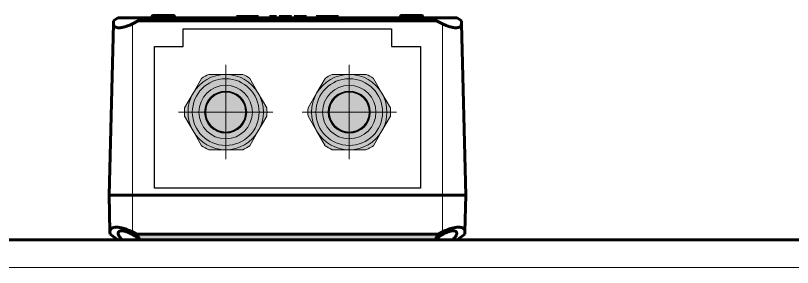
# Model space of a CAD drawing. Header units: millimetres. Extents: x -121 to 299, y -106 to 191.
# Drawn here: x -49.1 to 91.1, y -106.3 to -60.9 of the extents above; entities that cross this region are included whole.
import ezdxf
from ezdxf.enums import TextEntityAlignment as Align

# ---------------------------------------------------------------- set-up
doc = ezdxf.new("R2010")
doc.units = ezdxf.units.MM
for name, pattern in [('K5LT_AXLED', [26.227272, 21.727272, -1.5, 1.5, -1.5]), ('K5LT_BASIC', [0]), ('K5LT_THIN', [0])]:
    doc.linetypes.add(name, pattern=pattern)
for name, color, linetype in [('BORDER_TEXT', 7, 'Continuous'), ('TEXT', 4, 'Continuous'), ('TEXT_TRANSLATION_EN', 51, 'Continuous'), ('TITLE_TEXT', 7, 'Continuous'), ('Системный слой', 7, 'Continuous')]:
    doc.layers.add(name, color=color, linetype=linetype)
doc.styles.add('EUR_STD', font='ARIALN.TTF')
doc.styles.get("Standard").update_dxf_attribs({"font": 'arial.ttf'})

# ---------------------------------------------------------------- blocks, each defined once
blk = doc.blocks.new('VZ-N25_exe')
at = {"true_color": 0xffffff}
blk.add_hatch(color=7, dxfattribs=at).paths.add_polyline_path([(18.56, -1.86), (18.56, 1.86), (10.89, 15.14), (7.67, 17), (-7.67, 17), (-10.89, 15.14), (-18.56, 1.86), (-18.56, -1.86), (-10.89, -15.14), (-7.67, -17), (7.67, -17), (10.89, -15.14)])
at = {"color": 30, "linetype": 'K5LT_AXLED', "lineweight": 18, "true_color": 0xff8000}
for p, q in [((0, 21.24), (0, 0)), ((-21.24, 0), (0, 0)), ((0, 0), (0, -21.24)), ((0, 0), (21.24, 0))]:
    blk.add_line(p, q, dxfattribs=at)
at = {"color": 150, "linetype": 'K5LT_BASIC', "lineweight": 0, "true_color": 0x0080ff}
for p, q in [((-14.72, 8.5), (-10.89, 15.14)), ((-7.67, 17), (0, 17)), ((0, 17), (7.67, 17)), ((10.89, 15.14), (14.72, 8.5)), ((-18.56, 1.86), (-14.72, 8.5)), ((14.72, 8.5), (18.56, 1.86)), ((-14.72, -8.5), (-18.56, -1.86)), ((18.56, -1.86), (14.72, -8.5)), ((-10.89, -15.14), (-14.72, -8.5)), ((14.72, -8.5), (10.89, -15.14)), ((0, -17), (-7.67, -17)), ((7.67, -17), (0, -17))]:
    blk.add_line(p, q, dxfattribs=at)
at = {"color": 7, "linetype": 'K5LT_THIN', "lineweight": 0}
for radius in [15.05, 9.5]:
    blk.add_circle((0, 0), radius, dxfattribs=at)
at = {"color": 150, "linetype": 'K5LT_BASIC', "lineweight": 0, "true_color": 0x0080ff}
for radius in [12.05, 9.3, 9]:
    blk.add_circle((0, 0), radius, dxfattribs=at)
for radius, start, end in [(17, 90, 150), (18.65, 114.2826, 125.7174), (17, 30, 90), (18.65, 54.2826, 65.7174), (17, 150, 210), (17, 330, 30), (18.65, 174.2826, 185.7174), (18.65, 354.2826, 5.7174), (17, 210, 270), (17, 270, 330), (18.65, 234.2826, 245.7174), (18.65, 294.2826, 305.7174)]:
    blk.add_arc((0, 0), radius, start, end, dxfattribs=at)
blk = doc.blocks.new('VP.161610_upside')
at = {"layer": 'Системный слой', "true_color": 0xffffff}
blk.add_hatch(color=7, dxfattribs=at).paths.add_polyline_path([(-6.5, 95), (-7.98, 92.5), (127.98, 92.5), (126.5, 95)])
at = {"color": 7, "true_color": 0xffffff}
blk.add_lwpolyline([(0, 71.76), (120, 71.76), (120, 8), (107, 8), (107, 0), (13, 0), (13, 8), (0, 8), (0, 71.76)], dxfattribs=at)
at = {"layer": 'Системный слой', "color": 150, "linetype": 'K5LT_BASIC', "lineweight": 60, "true_color": 0x0080ff}
for p, q in [((-20.07, 92.5), (-16.5, 95)), ((-16.5, 95), (-14.6, 95)), ((-14.6, 95), (-11, 95)), ((-11, 95), (-6.9, 95)), ((-7.98, 92.5), (-6.5, 95)), ((-6.9, 95), (-6.5, 95)), ((-6.5, 95), (126.5, 95)), ((127.98, 92.5), (126.5, 95)), ((126.5, 95), (126.9, 95)), ((126.9, 95), (131, 95)), ((131, 95), (134.6, 95)), ((134.6, 95), (136.5, 95)), ((140.07, 92.5), (136.5, 95)), ((-20.09, 91.49), (-20.52, 75)), ((-20.07, 92.5), (-20.09, 91.49)), ((-10, 91.49), (-7.98, 92.5)), ((-7.98, 92.5), (127.98, 92.5)), ((127.98, 92.5), (130, 91.49)), ((140.09, 91.49), (140.07, 92.5)), ((140.09, 91.49), (140.52, 75)), ((-20.52, 75), (-10, 75)), ((-20.52, 75), (-18.5, -2.28)), ((-20.52, 75), (-10, 75)), ((-10, 75), (130, 75)), ((-10, 75), (130, 75)), ((130, 75), (140.52, 75)), ((130, 75), (140.52, 75)), ((140.52, 75), (138.5, -2.28)), ((-18.5, -2.28), (-18.46, -3.62)), ((-7.31, -3.62), (-10, -2.28)), ((130, -2.28), (127.31, -3.62)), ((138.46, -3.62), (138.5, -2.28)), ((-18.46, -3.62), (-16.5, -5)), ((-16.5, -5), (-6.5, -5)), ((127.31, -3.62), (-7.31, -3.62)), ((-7.31, -3.62), (-6.5, -5)), ((-6.5, -5), (126.5, -5)), ((-0.99, -5.19), (-0.98, -5.81)), ((-0.78, -6), (8.78, -6)), ((8.99, -5.19), (8.98, -5.81)), ((37, -5), (37.01, -5.5)), ((37.01, -5.5), (38.5, -5.5)), ((38.5, -5.5), (45.5, -5.5)), ((45.5, -5.5), (46.99, -5.5)), ((47, -5), (46.99, -5.5)), ((51.46, -5), (51.47, -5.5)), ((51.47, -5.5), (51.53, -5.5)), ((51.53, -5.5), (51.7, -5.5)), ((51.7, -5.5), (51.97, -5.5)), ((51.97, -5.5), (52.39, -5.5)), ((52.39, -5.5), (53.33, -5.5)), ((53.33, -5.5), (54.4, -5.5)), ((54.4, -5.5), (55.19, -5.5)), ((55.19, -5.5), (55.83, -5.5)), ((55.84, -5), (55.83, -5.5)), ((55.83, -5.5), (56.43, -5.5)), ((56.43, -5.5), (56.86, -5.5)), ((56.87, -5), (56.86, -5.5)), ((56.86, -5.5), (56.88, -5.5)), ((56.9, -5), (56.88, -5.5)), ((56.88, -5.5), (56.96, -5.5)), ((56.97, -5), (56.96, -5.5)), ((56.96, -5.5), (57, -5.5)), ((57.01, -5), (57, -5.5)), ((57, -5.5), (57.01, -5.5)), ((57.02, -5), (57.01, -5.5)), ((58.21, -5), (58.22, -5.5)), ((58.21, -5), (58.22, -5.5)), ((58.22, -5.5), (58.25, -5.5)), ((58.22, -5.5), (58.22, -5.5)), ((58.25, -5.5), (58.34, -5.5)), ((58.34, -5.5), (58.47, -5.5)), ((58.47, -5.5), (58.6, -5.5)), ((58.6, -5.5), (59.8, -5.5)), ((59.79, -5), (59.8, -5.5)), ((59.8, -5), (59.82, -5.5)), ((59.8, -5.5), (59.82, -5.5)), ((59.82, -5.5), (59.86, -5.5)), ((59.86, -5.5), (59.92, -5.5)), ((59.92, -5.5), (60.05, -5.5)), ((60.05, -5.5), (60.18, -5.5)), ((60.18, -5.5), (60.33, -5.5)), ((60.33, -5.5), (60.45, -5.5)), ((60.45, -5.5), (60.51, -5.5)), ((60.51, -5.5), (60.54, -5.5)), ((60.54, -5.5), (60.56, -5.5)), ((60.56, -5.5), (60.57, -5.5)), ((60.58, -5), (60.57, -5.5)), ((60.57, -5.5), (61.38, -5.5)), ((61.36, -5), (61.38, -5.5)), ((61.38, -5), (61.39, -5.5)), ((61.38, -5.5), (61.39, -5.5)), ((61.39, -5.5), (61.43, -5.5)), ((61.43, -5.5), (61.49, -5.5)), ((61.49, -5.5), (61.62, -5.5)), ((61.62, -5.5), (61.76, -5.5)), ((61.77, -5), (61.76, -5.5)), ((61.76, -5.5), (62, -5.5)), ((62.01, -5), (62, -5.5)), ((62, -5.5), (62.05, -5.5)), ((62.06, -5), (62.05, -5.5)), ((62.05, -5.5), (62.1, -5.5)), ((62.1, -5.5), (62.13, -5.5)), ((62.14, -5), (62.13, -5.5)), ((62.13, -5.5), (63.71, -5.5)), ((63.73, -5), (63.71, -5.5)), ((63.72, -5), (63.71, -5.5)), ((63.71, -5.5), (63.71, -5.5)), ((64.94, -5), (64.95, -5.5)), ((64.95, -5), (64.96, -5.5)), ((64.95, -5.5), (64.96, -5.5)), ((64.96, -5.5), (65, -5.5)), ((65, -5.5), (65.07, -5.5)), ((65.07, -5.5), (65.19, -5.5)), ((65.19, -5.5), (65.34, -5.5)), ((65.34, -5.5), (65.48, -5.5)), ((65.48, -5.5), (65.6, -5.5)), ((65.6, -5.5), (67.95, -5.5)), ((67.96, -5), (67.95, -5.5)), ((67.95, -5.5), (68.01, -5.5)), ((68.01, -5.5), (68.04, -5.5)), ((68.05, -5), (68.04, -5.5)), ((68.04, -5.5), (68.07, -5.5)), ((68.08, -5), (68.07, -5.5)), ((73, -5), (73.01, -5.5)), ((73.01, -5.5), (74.5, -5.5)), ((74.5, -5.5), (81.5, -5.5)), ((81.5, -5.5), (82.99, -5.5)), ((83, -5), (82.99, -5.5)), ((111.01, -5.19), (111.02, -5.81)), ((111.22, -6), (116, -6)), ((116, -6), (120.78, -6)), ((120.99, -5.19), (120.98, -5.81)), ((120.99, -5.5), (121.19, -5.5)), ((121.19, -5.5), (121.37, -5.5)), ((121.37, -5.5), (121.48, -5.5)), ((121.48, -5.5), (121.52, -5.5)), ((121.53, -5), (121.52, -5.5)), ((121.52, -5.5), (121.53, -5.5)), ((121.54, -5), (121.53, -5.5)), ((127.31, -3.62), (126.5, -5)), ((126.5, -5), (136.5, -5)), ((138.46, -3.62), (136.5, -5))]:
    blk.add_line(p, q, dxfattribs=at)
at = {"layer": 'Системный слой', "color": 7, "linetype": 'K5LT_THIN', "lineweight": 18}
for p, q in [((-10, 91.49), (-10, 75)), ((130, 91.49), (130, 75)), ((-10, 75), (-10, -2.28)), ((130, 75), (130, -2.28)), ((-0.99, -5.19), (8.99, -5.19)), ((-0.98, -5.81), (8.98, -5.81)), ((38.5, -5), (38.5, -5.5)), ((45.5, -5), (45.5, -5.5)), ((51.51, -5), (51.53, -5.5)), ((51.69, -5), (51.7, -5.5)), ((51.96, -5), (51.97, -5.5)), ((52.38, -5), (52.39, -5.5)), ((53.33, -5), (53.33, -5.5)), ((54.4, -5), (54.4, -5.5)), ((55.19, -5), (55.19, -5.5)), ((56.44, -5), (56.43, -5.5)), ((58.24, -5), (58.25, -5.5)), ((58.33, -5), (58.34, -5.5)), ((58.47, -5), (58.47, -5.5)), ((58.6, -5), (58.6, -5.5)), ((59.85, -5), (59.86, -5.5)), ((59.92, -5), (59.92, -5.5)), ((60.05, -5), (60.05, -5.5)), ((60.18, -5), (60.18, -5.5)), ((60.33, -5), (60.33, -5.5)), ((60.46, -5), (60.45, -5.5)), ((60.52, -5), (60.51, -5.5)), ((60.55, -5), (60.54, -5.5)), ((60.57, -5), (60.56, -5.5)), ((61.41, -5), (61.43, -5.5)), ((61.49, -5), (61.49, -5.5)), ((61.62, -5), (61.62, -5.5)), ((62.11, -5), (62.1, -5.5)), ((64.99, -5), (65, -5.5)), ((65.06, -5), (65.07, -5.5)), ((65.19, -5), (65.19, -5.5)), ((65.34, -5), (65.34, -5.5)), ((65.49, -5), (65.48, -5.5)), ((65.61, -5), (65.6, -5.5)), ((68.02, -5), (68.01, -5.5)), ((74.5, -5), (74.5, -5.5)), ((81.5, -5), (81.5, -5.5)), ((111.01, -5.19), (116, -5.19)), ((111.02, -5.81), (116, -5.81)), ((116, -5.19), (120.99, -5.19)), ((116, -5.81), (120.98, -5.81)), ((121.21, -5), (121.19, -5.5)), ((121.39, -5), (121.37, -5.5)), ((121.49, -5), (121.48, -5.5))]:
    blk.add_line(p, q, dxfattribs=at)
at = {"layer": 'Системный слой', "color": 150, "linetype": 'K5LT_BASIC', "lineweight": 60, "true_color": 0x0080ff}
for centre, start, end in [((-1.19, -5.2), 1.5, 90), ((-0.78, -5.8), 181.5, 270), ((8.78, -5.8), 270, 358.5), ((9.19, -5.2), 90, 178.5), ((110.81, -5.2), 1.5, 90), ((110.81, -5.2), 1.5, 90), ((111.22, -5.8), 181.5, 270), ((120.78, -5.8), 270, 358.5), ((121.19, -5.2), 90, 178.5)]:
    blk.add_arc(centre, 0.2, start, end, dxfattribs=at)
for points, knots in [([(-16.38, 92.09), (-16.39, 92.2), (-16.37, 92.41), (-16.28, 92.71), (-16.16, 93.02), (-15.99, 93.34), (-15.77, 93.68), (-15.53, 94), (-15.16, 94.44), (-14.84, 94.78), (-14.6, 95)], [0, 0, 0, 0, 1.622814, 2.617058, 3.793467, 5.152115, 6.298563, 7.476443, 8.668173, 11, 11, 11, 11]), ([(-6.9, 95), (-7.17, 94.72), (-7.67, 94.25), (-8.36, 93.7), (-9.01, 93.24), (-9.62, 92.84), (-10.22, 92.49), (-10.82, 92.17), (-11.32, 91.93), (-11.84, 91.71), (-12.22, 91.56), (-12.71, 91.38), (-13.24, 91.23), (-13.72, 91.12), (-14.12, 91.05), (-14.53, 91.01), (-14.91, 91), (-15.26, 91.03), (-15.54, 91.09), (-15.76, 91.17), (-15.94, 91.27), (-16.11, 91.4), (-16.27, 91.6), (-16.36, 91.84), (-16.38, 92.01), (-16.38, 92.09)], [0, 0, 0, 0, 2.657448, 4.495492, 5.321934, 7.303666, 8.599917, 9.180668, 11.043511, 11.635882, 12.280253, 13.326661, 14.597818, 15.503943, 16.383215, 17.258785, 18.310462, 19.314209, 20.199718, 21.035259, 21.764693, 22.517452, 23.730896, 25.087107, 26, 26, 26, 26]), ([(136.38, 92.09), (136.38, 91.96), (136.35, 91.78), (136.24, 91.56), (136.1, 91.39), (135.92, 91.25), (135.71, 91.15), (135.5, 91.08), (135.26, 91.03), (134.96, 91), (134.63, 91), (134.25, 91.03), (133.82, 91.09), (133.41, 91.19), (132.93, 91.32), (132.39, 91.49), (131.75, 91.74), (131.21, 91.98), (130.71, 92.23), (130.2, 92.5), (129.59, 92.86), (128.91, 93.31), (128.26, 93.78), (127.55, 94.36), (127.14, 94.75), (126.9, 95)], [0, 0, 0, 0, 1.55391, 2.467247, 3.33369, 4.369242, 5.243443, 5.940575, 6.678117, 7.517353, 8.502493, 9.277912, 10.231497, 11.357218, 11.91941, 13.187288, 14.630497, 15.771474, 16.412577, 17.654973, 18.937792, 20.358053, 22.269238, 23.615145, 26, 26, 26, 26]), ([(134.6, 95), (134.9, 94.72), (135.31, 94.28), (135.72, 93.75), (136.01, 93.31), (136.29, 92.75), (136.39, 92.32), (136.38, 92.09)], [0, 0, 0, 0, 2.132726, 3.379551, 4.106907, 5.659737, 8, 8, 8, 8]), ([(-10, 91.49), (-10.41, 91.28), (-11.16, 90.93), (-12.25, 90.48), (-13.14, 90.16), (-13.93, 89.91), (-14.58, 89.73), (-15.23, 89.59), (-15.84, 89.48), (-16.48, 89.4), (-17.09, 89.37), (-17.65, 89.39), (-18.11, 89.45), (-18.48, 89.53), (-18.82, 89.63), (-19.15, 89.79), (-19.42, 89.96), (-19.66, 90.18), (-19.88, 90.48), (-20.06, 90.92), (-20.1, 91.29), (-20.09, 91.49)], [0, 0, 0, 0, 1.842558, 3.287455, 4.703698, 5.740759, 6.759456, 7.643255, 8.726407, 9.669182, 10.851724, 11.943627, 12.943452, 13.738857, 14.580157, 15.565051, 16.63959, 17.388353, 18.558725, 20.240107, 22, 22, 22, 22]), ([(140.09, 91.49), (140.1, 91.32), (140.08, 91.04), (139.97, 90.68), (139.8, 90.36), (139.58, 90.1), (139.31, 89.89), (139.05, 89.73), (138.74, 89.6), (138.39, 89.5), (138.01, 89.43), (137.52, 89.38), (136.98, 89.38), (136.32, 89.42), (135.59, 89.52), (134.76, 89.69), (134.03, 89.88), (133.37, 90.09), (132.86, 90.26), (132.19, 90.51), (131.56, 90.76), (130.77, 91.11), (130.3, 91.34), (130, 91.49)], [0, 0, 0, 0, 1.611213, 2.801312, 3.975977, 5.510935, 6.262646, 7.373952, 8.338096, 9.167531, 10.211545, 11.206374, 12.447965, 13.586472, 14.987844, 16.36655, 17.81869, 18.546313, 19.567127, 20.245882, 21.731101, 22.534769, 24, 24, 24, 24]), ([(-18.5, -2.28), (-18.5, -2.15), (-18.49, -1.9), (-18.38, -1.54), (-18.21, -1.26), (-18, -1.05), (-17.81, -0.91), (-17.6, -0.79), (-17.36, -0.69), (-17.09, -0.61), (-16.78, -0.55), (-16.39, -0.51), (-15.93, -0.49), (-15.31, -0.53), (-14.56, -0.64), (-13.73, -0.83), (-13.03, -1.03), (-12.32, -1.27), (-11.53, -1.57), (-10.68, -1.94), (-10.17, -2.19), (-10, -2.28)], [0, 0, 0, 0, 1.349398, 2.679146, 4.290497, 5.193889, 5.924918, 6.878463, 7.607833, 8.33869, 9.312607, 10.126219, 11.208109, 12.493215, 13.975719, 15.593126, 17.02124, 17.635361, 19.320229, 21.101698, 22, 22, 22, 22]), ([(130, -2.28), (130.38, -2.09), (131.08, -1.76), (132.09, -1.35), (132.94, -1.06), (133.69, -0.84), (134.26, -0.71), (134.78, -0.61), (135.27, -0.54), (135.77, -0.5), (136.25, -0.5), (136.71, -0.54), (137.17, -0.62), (137.56, -0.76), (137.87, -0.94), (138.13, -1.16), (138.38, -1.51), (138.49, -1.9), (138.5, -2.19), (138.5, -2.28)], [0, 0, 0, 0, 1.833616, 3.325874, 4.721717, 5.80816, 6.916212, 7.580627, 8.466007, 9.475257, 10.424948, 11.357469, 12.485433, 13.765371, 14.787781, 15.752112, 17.132226, 19.183362, 20, 20, 20, 20])]:
    blk.add_open_spline(points, degree=3, knots=knots, dxfattribs=at)
for p in [(32.12, 37.5), (87.88, 37.5)]:
    blk.add_blockref('VZ-N25_exe', p)
blk = doc.blocks.new('Border_A3')
at = {"color": 7, "linetype": 'K5LT_BASIC', "lineweight": 60}
blk.add_line((395, 0), (0, 0), dxfattribs=at)
at = {"color": 7, "linetype": 'K5LT_THIN', "lineweight": 18}
blk.add_line((400, -5), (-20, -5), dxfattribs=at)
at = {"layer": 'BORDER_TEXT', "color": 7, "style": 'EUR_STD'}
for tag, height, p in [('RUTITLE', 4, (335, 47.5)), ('PROJECT_TITLE_2', 4, (313.54, 26.7)), ('PROJECT_TITLE_3', 4, (313.54, 19.47)), ('RUSHEET', 2.5, (363.59, 17.19)), ('RUSHTS', 2.5, (391.73, 17.23)), ('COMPANY', 4, (310, 7.5))]:
    blk.add_attdef(tag, text='', height=height, dxfattribs=at).set_placement(p, align=Align.MIDDLE_CENTER)
blk.add_attdef('PROJECT_TITLE_1', text='', height=4, dxfattribs=at).set_placement((313.31, 35.19), align=Align.TOP_CENTER)
at = {"layer": 'TEXT', "color": 7, "lineweight": 5, "style": 'EUR_STD'}
for tag, p in [('RUDES', (227.5, 27.5)), ('RUCHECK', (227.5, 22.5)), ('RUTCONT', (227.5, 17.5)), ('RUNCONT', (227.5, 7.5)), ('RUPEM', (227.5, 2.5))]:
    blk.add_attdef(tag, text='', height=2.5, dxfattribs=at).set_placement(p, align=Align.MIDDLE_LEFT)
for tag, p in [('RUDESDATA', (269.87, 27.34)), ('RUCHECKDATA', (269.87, 22.35)), ('RUTCONTDATA', (269.87, 17.35)), ('RUNCONTDATA', (269.87, 7.35)), ('RUPEMDATA', (269.87, 2.35))]:
    blk.add_attdef(tag, text='', height=2.3, dxfattribs=at).set_placement(p, align=Align.MIDDLE_CENTER)
at = {"layer": 'TEXT_TRANSLATION_EN', "color": 7, "style": 'EUR_STD'}
blk.add_attdef('SCALE', text='', height=4, dxfattribs=at).set_placement((386, 27.5), align=Align.MIDDLE_CENTER)
at = {"layer": 'TITLE_TEXT', "color": 7, "lineweight": 30}
blk.add_attdef('RUTITLE_TOP', text='', height=4, rotation=180, dxfattribs=at).set_placement((67.76, 279.43), align=Align.MIDDLE_LEFT)

msp = doc.modelspace()

# ---------------------------------------------------------------- block references
msp.add_blockref('Border_A3', (-101.269, -101.269))
at = {"xscale": 0.4, "yscale": 0.4, "zscale": 0.4, "rotation": 180}
msp.add_blockref('VP.161610_upside', (24, -63.269), dxfattribs=at)

doc.saveas('drawing.dxf')
